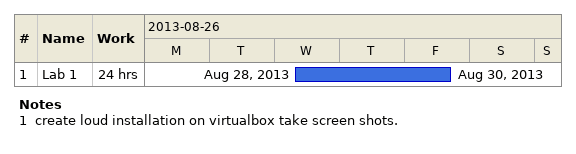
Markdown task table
| ID | Task | Start | Finish | Work (h) |
|---|---|---|---|---|
| 1 | Lab 1 | 2013-08-28 | 2013-08-30 | 24 |

Notes
- 1: create loud installation on virtualbox take screen shots.
